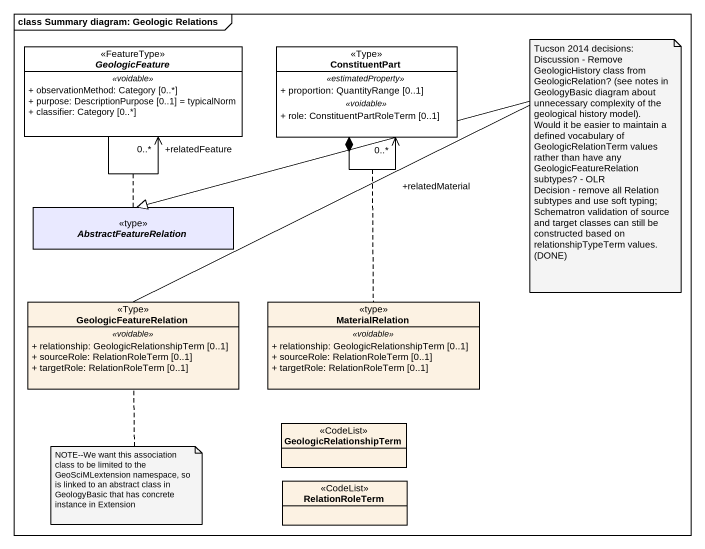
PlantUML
@startuml
mainframe class Summary diagram: Geologic Relations
hide circle
hide empty members
skinparam classAttributeIconSize 0
abstract class GeologicFeature <<FeatureType>> #FFFFFF {
  .. <<voidable>> ..
  + observationMethod: Category [0..*]
  + purpose: DescriptionPurpose [0..1] = typicalNorm
  + classifier: Category [0..*]
}
class ConstituentPart <<Type>> #FFFFFF {
  .. <<estimatedProperty>> ..
  + proportion: QuantityRange [0..1]
  .. <<voidable>> ..
  + role: ConstituentPartRoleTerm [0..1]
}
abstract class AbstractFeatureRelation <<type>> #E9E9FF
class GeologicFeatureRelation <<Type>> #FCF2E3 {
  .. <<voidable>> ..
  + relationship: GeologicRelationshipTerm [0..1]
  + sourceRole: RelationRoleTerm [0..1]
  + targetRole: RelationRoleTerm [0..1]
}
class MaterialRelation <<type>> #FCF2E3 {
  .. <<voidable>> ..
  + relationship: GeologicRelationshipTerm [0..1]
  + sourceRole: RelationRoleTerm [0..1]
  + targetRole: RelationRoleTerm [0..1]
}
class GeologicRelationshipTerm <<CodeList>> #FCF2E3
class RelationRoleTerm <<CodeList>> #FCF2E3
GeologicFeature --> "+relatedFeature\n0..*" GeologicFeature
(GeologicFeature, GeologicFeature) .. AbstractFeatureRelation
ConstituentPart *--> "+relatedMaterial\n0..*" ConstituentPart
(ConstituentPart, ConstituentPart) .. MaterialRelation
GeologicFeatureRelation -up-|> AbstractFeatureRelation
note as N1
  Tucson 2014 decisions:
  Discussion - Remove GeologicHistory class from GeologicRelation? (see notes in GeologyBasic diagram about unnecessary complexity of the geological history model).
  Would it be easier to maintain a defined vocabulary of GeologicRelationTerm values rather than have any GeologicFeatureRelation subtypes? - OLR
  Decision - remove all Relation subtypes and use soft typing; Schematron validation of source and target classes can still be constructed based on relationshipTypeTerm values. (DONE)
end note
note bottom of GeologicFeatureRelation : NOTE--We want this association class to be limited to the GeoSciMLextension namespace, so is linked to an abstract class in GeologyBasic that has concrete instance in Extension
@enduml
